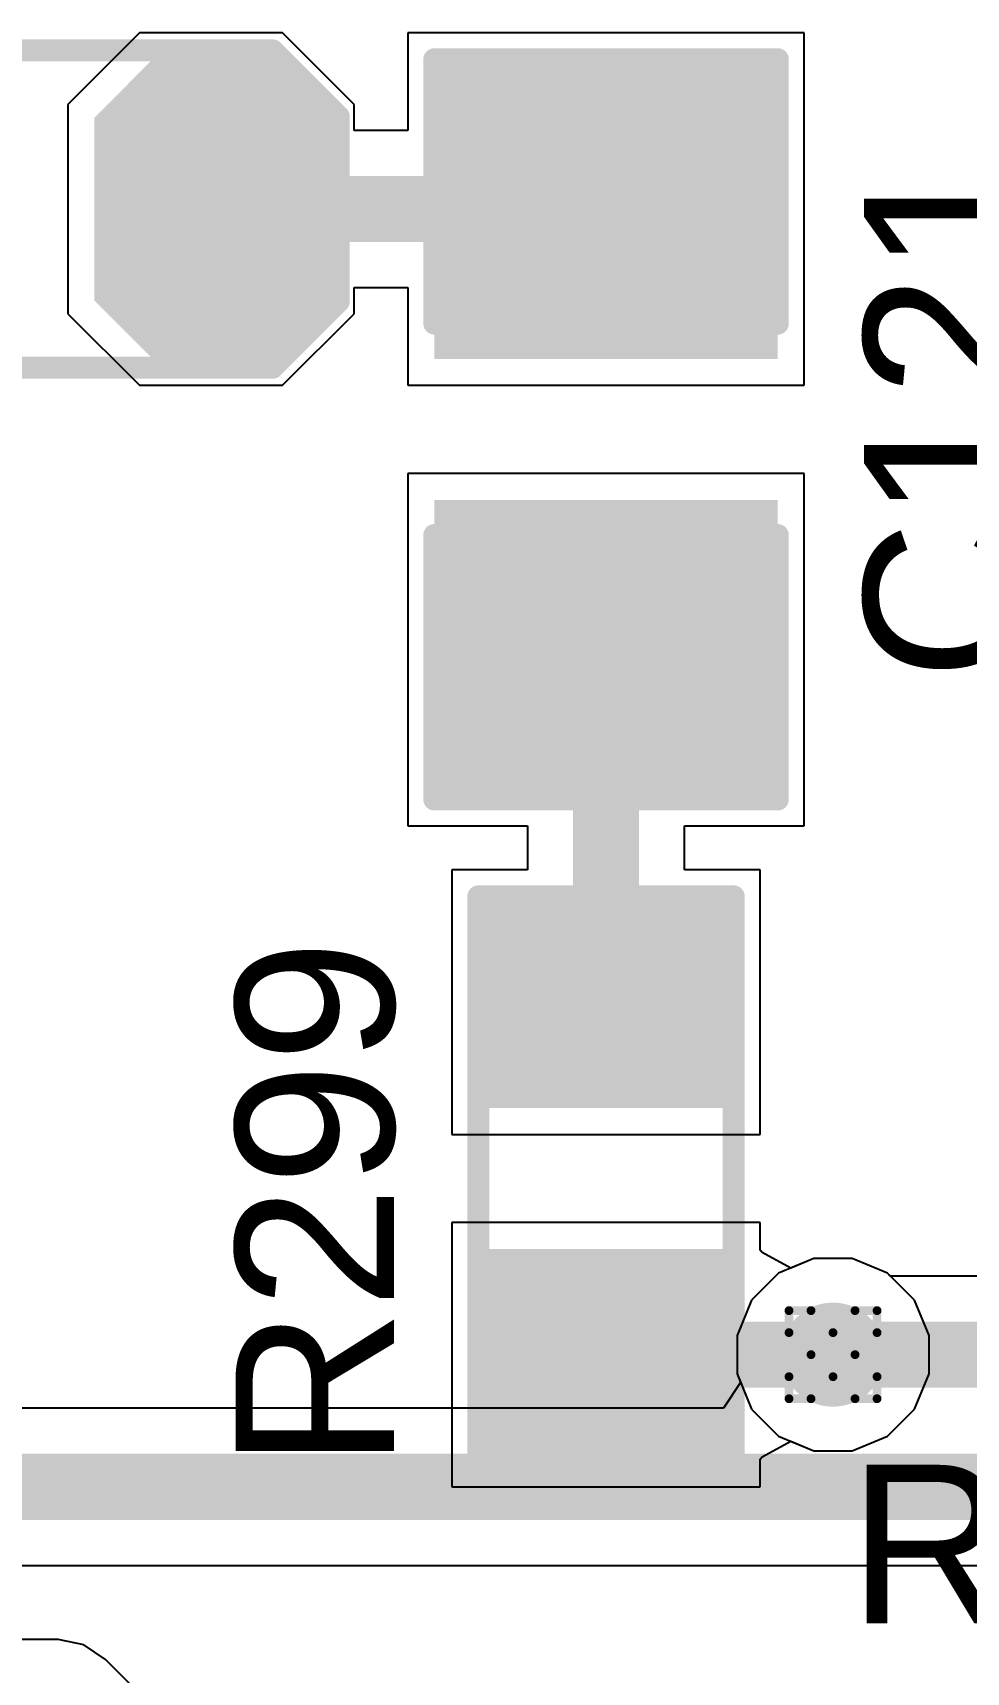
# Model space of a CAD drawing. Header units: inches. Extents: x -11 to 5379, y 0 to 5429.
# Drawn here: x 285.96 to 291.34, y 25.47 to 34.92 of the extents above; entities that cross this region are included whole.
import ezdxf

# ---------------------------------------------------------------- set-up
doc = ezdxf.new("R2010")
doc.units = ezdxf.units.IN
for name, color, linetype in [('Bottom Layer', 5, 'Continuous'), ('Drill Drawing', 1, 'Continuous'), ('GND', 16, 'Continuous'), ('PWR', 76, 'Continuous'), ('Top Layer', 1, 'Continuous'), ('Top Overlay', 2, 'Continuous'), ('Top Paste', 8, 'Continuous'), ('Top Solder', 216, 'Continuous'), ('Via Holes', 16, 'Continuous')]:
    doc.layers.add(name, color=color, linetype=linetype)
doc.styles.add('Arial', font='', dxfattribs={"height": 0.2})
doc.styles.get('Arial').set_extended_font_data('Arial')

# ---------------------------------------------------------------- blocks, each defined once
blk = doc.blocks.new('2_T____P___166')
at = {"layer": 'Top Layer'}
for points in [[(0.2857, 0.762), (-0.2857, 0.762), (-0.5715, 0.4763), (-0.5715, -0.4763), (-0.2857, -0.762), (0.2857, -0.762), (0.5715, -0.4763), (0.5715, 0.4763)], [(2.2858, 0.762), (1.7143, 0.762), (1.4285, 0.4763), (1.4285, -0.4763), (1.7143, -0.762), (2.2858, -0.762), (2.5715, -0.4763), (2.5715, 0.4763)]]:
    blk.add_hatch(color=1, dxfattribs=at).paths.add_polyline_path(points)
at = {"layer": 'Top Paste'}
for points in [[(0.2857, 0.762), (-0.2857, 0.762), (-0.5715, 0.4763), (-0.5715, -0.4763), (-0.2857, -0.762), (0.2857, -0.762), (0.5715, -0.4763), (0.5715, 0.4763)], [(2.2858, 0.762), (1.7143, 0.762), (1.4285, 0.4763), (1.4285, -0.4763), (1.7143, -0.762), (2.2858, -0.762), (2.5715, -0.4763), (2.5715, 0.4763)]]:
    blk.add_hatch(color=8, dxfattribs=at).paths.add_polyline_path(points)
at = {"layer": 'Top Solder'}
for points in [[(0.3366, 0.8636), (-0.3366, 0.8636), (-0.6731, 0.5271), (-0.6731, -0.5271), (-0.3366, -0.8636), (0.3366, -0.8636), (0.6731, -0.5271), (0.6731, 0.5271)], [(2.3366, 0.8636), (1.6635, 0.8636), (1.3269, 0.5271), (1.3269, -0.5271), (1.6635, -0.8636), (2.3366, -0.8636), (2.6731, -0.5271), (2.6731, 0.5271)]]:
    blk.add_hatch(color=216, dxfattribs=at).paths.add_polyline_path(points)
at = {"layer": 'Top Overlay'}
for points in [[(-0.7366, 0.5334, 0.127, 0.127, 0), (-0.3556, 0.9144, 0.127, 0.127, 0)], [(-0.3556, 0.9144, 0.127, 0.127, 0), (2.3556, 0.9144, 0.127, 0.127, 0)], [(2.3556, 0.9144, 0.127, 0.127, 0), (2.7366, 0.5334, 0.127, 0.127, 0)], [(-0.7366, -0.5334, 0.127, 0.127, 0), (-0.7366, 0.5334, 0.127, 0.127, 0)], [(2.7366, -0.5334, 0.127, 0.127, 0), (2.7366, 0.5334, 0.127, 0.127, 0)], [(-0.7366, -0.5334, 0.127, 0.127, 0), (-0.3556, -0.9144, 0.127, 0.127, 0)], [(2.3556, -0.9144, 0.127, 0.127, 0), (2.7366, -0.5334, 0.127, 0.127, 0)], [(-0.3556, -0.9144, 0.127, 0.127, 0), (2.3556, -0.9144, 0.127, 0.127, 0)]]:
    blk.add_lwpolyline(points, format="xyseb", dxfattribs=at)
for points in [[(-0.3874, 0.9144, 0.0635, 0.0635, 1), (-0.3239, 0.9144, 0.0635, 0.0635, 1)], [(-0.3874, 0.9144, 0.0635, 0.0635, 1), (-0.3239, 0.9144, 0.0635, 0.0635, 1)], [(2.3239, 0.9144, 0.0635, 0.0635, 1), (2.3874, 0.9144, 0.0635, 0.0635, 1)], [(2.3239, 0.9144, 0.0635, 0.0635, 1), (2.3874, 0.9144, 0.0635, 0.0635, 1)], [(-0.7683, 0.5334, 0.0635, 0.0635, 1), (-0.7048, 0.5334, 0.0635, 0.0635, 1)], [(-0.7683, 0.5334, 0.0635, 0.0635, 1), (-0.7048, 0.5334, 0.0635, 0.0635, 1)], [(2.7049, 0.5334, 0.0635, 0.0635, 1), (2.7684, 0.5334, 0.0635, 0.0635, 1)], [(2.7049, 0.5334, 0.0635, 0.0635, 1), (2.7684, 0.5334, 0.0635, 0.0635, 1)], [(-0.7683, -0.5334, 0.0635, 0.0635, 1), (-0.7048, -0.5334, 0.0635, 0.0635, 1)], [(-0.7683, -0.5334, 0.0635, 0.0635, 1), (-0.7048, -0.5334, 0.0635, 0.0635, 1)], [(2.7049, -0.5334, 0.0635, 0.0635, 1), (2.7684, -0.5334, 0.0635, 0.0635, 1)], [(2.7049, -0.5334, 0.0635, 0.0635, 1), (2.7684, -0.5334, 0.0635, 0.0635, 1)], [(-0.3874, -0.9144, 0.0635, 0.0635, 1), (-0.3239, -0.9144, 0.0635, 0.0635, 1)], [(-0.3874, -0.9144, 0.0635, 0.0635, 1), (-0.3239, -0.9144, 0.0635, 0.0635, 1)], [(2.3239, -0.9144, 0.0635, 0.0635, 1), (2.3874, -0.9144, 0.0635, 0.0635, 1)], [(2.3239, -0.9144, 0.0635, 0.0635, 1), (2.3874, -0.9144, 0.0635, 0.0635, 1)]]:
    blk.add_lwpolyline(points, format="xyseb", close=True, dxfattribs=at)
blk = doc.blocks.new('RES_0805_219')
at = {"layer": 'Top Layer'}
for points in [[(-1.524, 0.635), (-0.508, 0.635), (-0.508, -0.635), (-1.524, -0.635)], [(0.508, 0.635), (1.524, 0.635), (1.524, -0.635), (0.508, -0.635)]]:
    blk.add_hatch(color=1, dxfattribs=at).paths.add_polyline_path(points)
at = {"layer": 'Top Paste'}
for points in [[(-1.524, 0.635), (-0.508, 0.635), (-0.508, -0.635), (-1.524, -0.635)], [(0.508, 0.635), (1.524, 0.635), (1.524, -0.635), (0.508, -0.635)]]:
    blk.add_hatch(color=8, dxfattribs=at).paths.add_polyline_path(points)
at = {"layer": 'Top Solder'}
for points in [[(-1.6256, 0.7366), (-0.4064, 0.7366), (-0.4064, -0.7366), (-1.6256, -0.7366)], [(0.4064, 0.7366), (1.6256, 0.7366), (1.6256, -0.7366), (0.4064, -0.7366)]]:
    blk.add_hatch(color=216, dxfattribs=at).paths.add_polyline_path(points)
at = {"layer": 'Top Overlay'}
for points in [[(-1.6256, -0.7366, 0.127, 0.127, 0), (-1.6256, 0.7366, 0.127, 0.127, 0)], [(1.6256, 0.7366, 0.127, 0.127, 0), (-1.6256, 0.7366, 0.127, 0.127, 0)], [(1.6256, -0.7366, 0.127, 0.127, 0), (1.6256, 0.7366, 0.127, 0.127, 0)], [(1.6256, -0.7366, 0.127, 0.127, 0), (-1.6256, -0.7366, 0.127, 0.127, 0)]]:
    blk.add_lwpolyline(points, format="xyseb", dxfattribs=at)
for points in [[(-1.65735, 0.7366, 0.0635, 0.0635, 1), (-1.59385, 0.7366, 0.0635, 0.0635, 1)], [(-1.65735, 0.7366, 0.0635, 0.0635, 1), (-1.59385, 0.7366, 0.0635, 0.0635, 1)], [(1.59385, 0.7366, 0.0635, 0.0635, 1), (1.65735, 0.7366, 0.0635, 0.0635, 1)], [(1.59385, 0.7366, 0.0635, 0.0635, 1), (1.65735, 0.7366, 0.0635, 0.0635, 1)], [(-1.65735, -0.7366, 0.0635, 0.0635, 1), (-1.59385, -0.7366, 0.0635, 0.0635, 1)], [(-1.65735, -0.7366, 0.0635, 0.0635, 1), (-1.59385, -0.7366, 0.0635, 0.0635, 1)], [(1.59385, -0.7366, 0.0635, 0.0635, 1), (1.65735, -0.7366, 0.0635, 0.0635, 1)], [(1.59385, -0.7366, 0.0635, 0.0635, 1), (1.65735, -0.7366, 0.0635, 0.0635, 1)]]:
    blk.add_lwpolyline(points, format="xyseb", close=True, dxfattribs=at)
blk = doc.blocks.new('C___1206_614')
at = {"layer": 'Top Layer'}
for points in [[(-2.032, 0.889), (-0.508, 0.889), (-0.508, -0.889), (-2.032, -0.889)], [(0.508, 0.889), (2.032, 0.889), (2.032, -0.889), (0.508, -0.889)]]:
    blk.add_hatch(color=1, dxfattribs=at).paths.add_polyline_path(points)
at = {"layer": 'Top Paste'}
for points in [[(-2.032, 0.889), (-0.508, 0.889), (-0.508, -0.889), (-2.032, -0.889)], [(0.508, 0.889), (2.032, 0.889), (2.032, -0.889), (0.508, -0.889)]]:
    blk.add_hatch(color=8, dxfattribs=at).paths.add_polyline_path(points)
at = {"layer": 'Top Solder'}
for points in [[(-2.1336, 0.9906), (-0.4064, 0.9906), (-0.4064, -0.9906), (-2.1336, -0.9906)], [(0.4064, 0.9906), (2.1336, 0.9906), (2.1336, -0.9906), (0.4064, -0.9906)]]:
    blk.add_hatch(color=216, dxfattribs=at).paths.add_polyline_path(points)
at = {"layer": 'Top Overlay'}
for points in [[(-2.1336, 0.9906, 0.127, 0.127, 0), (-0.6096, 0.9906, 0.127, 0.127, 0)], [(-2.1336, 0.9906, 0.127, 0.127, 0), (-2.1336, -0.9906, 0.127, 0.127, 0)], [(0.6096, 0.9906, 0.127, 0.127, 0), (2.1336, 0.9906, 0.127, 0.127, 0)], [(2.1336, 0.9906, 0.127, 0.127, 0), (2.1336, -0.9906, 0.127, 0.127, 0)], [(-2.1336, -0.9906, 0.127, 0.127, 0), (-0.6096, -0.9906, 0.127, 0.127, 0)], [(0.6096, -0.9906, 0.127, 0.127, 0), (2.1336, -0.9906, 0.127, 0.127, 0)]]:
    blk.add_lwpolyline(points, format="xyseb", dxfattribs=at)
for points in [[(-2.16535, 0.9906, 0.0635, 0.0635, 1), (-2.10185, 0.9906, 0.0635, 0.0635, 1)], [(-2.16535, 0.9906, 0.0635, 0.0635, 1), (-2.10185, 0.9906, 0.0635, 0.0635, 1)], [(-0.64135, 0.9906, 0.0635, 0.0635, 1), (-0.57785, 0.9906, 0.0635, 0.0635, 1)], [(0.57785, 0.9906, 0.0635, 0.0635, 1), (0.64135, 0.9906, 0.0635, 0.0635, 1)], [(2.10185, 0.9906, 0.0635, 0.0635, 1), (2.16535, 0.9906, 0.0635, 0.0635, 1)], [(2.10185, 0.9906, 0.0635, 0.0635, 1), (2.16535, 0.9906, 0.0635, 0.0635, 1)], [(-2.16535, -0.9906, 0.0635, 0.0635, 1), (-2.10185, -0.9906, 0.0635, 0.0635, 1)], [(-2.16535, -0.9906, 0.0635, 0.0635, 1), (-2.10185, -0.9906, 0.0635, 0.0635, 1)], [(-0.64135, -0.9906, 0.0635, 0.0635, 1), (-0.57785, -0.9906, 0.0635, 0.0635, 1)], [(0.57785, -0.9906, 0.0635, 0.0635, 1), (0.64135, -0.9906, 0.0635, 0.0635, 1)], [(2.10185, -0.9906, 0.0635, 0.0635, 1), (2.16535, -0.9906, 0.0635, 0.0635, 1)], [(2.10185, -0.9906, 0.0635, 0.0635, 1), (2.16535, -0.9906, 0.0635, 0.0635, 1)]]:
    blk.add_lwpolyline(points, format="xyseb", close=True, dxfattribs=at)

msp = doc.modelspace()

# ---------------------------------------------------------------- hatches: boundary and pattern name
at = {"layer": 'Bottom Layer'}
h = msp.add_hatch(color=5, dxfattribs=at)
edge = h.paths.add_edge_path()
edge.add_arc((290.576, 27.305), 0.3, 0, 360)
at = {"layer": 'GND'}
h = msp.add_hatch(color=16, dxfattribs=at)
edge = h.paths.add_edge_path()
edge.add_arc((290.576, 27.305), 0.3, 0, 360)
at = {"layer": 'PWR'}
h = msp.add_hatch(color=76, dxfattribs=at)
edge = h.paths.add_edge_path()
edge.add_arc((290.576, 27.305), 0.3, 0, 360)
at = {"layer": 'Top Layer'}
h = msp.add_hatch(color=1, dxfattribs=at)
edge = h.paths.add_edge_path()
edge.add_arc((290.576, 27.305), 0.3, 0, 360)
at = {"layer": 'Via Holes'}
h = msp.add_hatch(color=7, dxfattribs=at)
edge = h.paths.add_edge_path()
edge.add_arc((290.576, 27.305), 0.15, 0, 360)

# ---------------------------------------------------------------- linework, layer by layer
at = {"layer": 'Bottom Layer'}
for p, q in [((290.4658, 27.859), (290.2622, 27.7747)), ((290.6862, 27.859), (290.4658, 27.859)), ((290.8898, 27.7747), (290.6862, 27.859)), ((290.2622, 27.7747), (290.1063, 27.6188)), ((290.9063, 27.7582), (290.8898, 27.7747)), ((297.8912, 27.7582), (290.9063, 27.7582)), ((290.1063, 27.6188), (290.022, 27.4152)), ((290.022, 27.4152), (290.022, 27.1948)), ((290.043, 27.144), (289.9442, 26.9962)), ((290.022, 27.1948), (290.043, 27.144)), ((289.9442, 26.9962), (283.0323, 26.9962)), ((283.0323, 26.0898), (296.882, 26.0898))]:
    msp.add_line(p, q, dxfattribs=at)
for points in [[(290.576, 27.305, 0.381, 0.381, 0), (297.8912, 27.305, 0.381, 0.381, 0)], [(282.702, 26.543, 0.381, 0.381, 0), (297.0697, 26.543, 0.381, 0.381, 0)]]:
    msp.add_lwpolyline(points, format="xyseb", dxfattribs=at)
msp.add_lwpolyline([(290.4807, 27.305, 0.1905, 0.1905, 1), (290.6712, 27.305, 0.1905, 0.1905, 1)], format="xyseb", close=True, dxfattribs=at)
at = {"layer": 'Drill Drawing'}
for points in [[(290.322, 27.432, 0.0508, 0.0508, 0), (290.322, 27.559, 0.0508, 0.0508, 0)], [(290.322, 27.559, 0.0508, 0.0508, 0), (290.449, 27.559, 0.0508, 0.0508, 0)], [(290.449, 27.559, 0.0508, 0.0508, 0), (290.576, 27.432, 0.0508, 0.0508, 0)], [(290.576, 27.432, 0.0508, 0.0508, 0), (290.703, 27.559, 0.0508, 0.0508, 0)], [(290.703, 27.559, 0.0508, 0.0508, 0), (290.83, 27.559, 0.0508, 0.0508, 0)], [(290.83, 27.432, 0.0508, 0.0508, 0), (290.83, 27.559, 0.0508, 0.0508, 0)], [(290.322, 27.432, 0.0508, 0.0508, 0), (290.449, 27.305, 0.0508, 0.0508, 0)], [(290.703, 27.305, 0.0508, 0.0508, 0), (290.83, 27.432, 0.0508, 0.0508, 0)], [(290.322, 27.178, 0.0508, 0.0508, 0), (290.449, 27.305, 0.0508, 0.0508, 0)], [(290.703, 27.305, 0.0508, 0.0508, 0), (290.83, 27.178, 0.0508, 0.0508, 0)], [(290.322, 27.051, 0.0508, 0.0508, 0), (290.322, 27.178, 0.0508, 0.0508, 0)], [(290.449, 27.051, 0.0508, 0.0508, 0), (290.576, 27.178, 0.0508, 0.0508, 0)], [(290.576, 27.178, 0.0508, 0.0508, 0), (290.703, 27.051, 0.0508, 0.0508, 0)], [(290.83, 27.051, 0.0508, 0.0508, 0), (290.83, 27.178, 0.0508, 0.0508, 0)], [(290.322, 27.051, 0.0508, 0.0508, 0), (290.449, 27.051, 0.0508, 0.0508, 0)], [(290.703, 27.051, 0.0508, 0.0508, 0), (290.83, 27.051, 0.0508, 0.0508, 0)]]:
    msp.add_lwpolyline(points, format="xyseb", dxfattribs=at)
for points in [[(290.3093, 27.559, 0.0254, 0.0254, 1), (290.3347, 27.559, 0.0254, 0.0254, 1)], [(290.3093, 27.559, 0.0254, 0.0254, 1), (290.3347, 27.559, 0.0254, 0.0254, 1)], [(290.4363, 27.559, 0.0254, 0.0254, 1), (290.4617, 27.559, 0.0254, 0.0254, 1)], [(290.4363, 27.559, 0.0254, 0.0254, 1), (290.4617, 27.559, 0.0254, 0.0254, 1)], [(290.6903, 27.559, 0.0254, 0.0254, 1), (290.7157, 27.559, 0.0254, 0.0254, 1)], [(290.6903, 27.559, 0.0254, 0.0254, 1), (290.7157, 27.559, 0.0254, 0.0254, 1)], [(290.8173, 27.559, 0.0254, 0.0254, 1), (290.8427, 27.559, 0.0254, 0.0254, 1)], [(290.8173, 27.559, 0.0254, 0.0254, 1), (290.8427, 27.559, 0.0254, 0.0254, 1)], [(290.3093, 27.432, 0.0254, 0.0254, 1), (290.3347, 27.432, 0.0254, 0.0254, 1)], [(290.3093, 27.432, 0.0254, 0.0254, 1), (290.3347, 27.432, 0.0254, 0.0254, 1)], [(290.5633, 27.432, 0.0254, 0.0254, 1), (290.5887, 27.432, 0.0254, 0.0254, 1)], [(290.5633, 27.432, 0.0254, 0.0254, 1), (290.5887, 27.432, 0.0254, 0.0254, 1)], [(290.8173, 27.432, 0.0254, 0.0254, 1), (290.8427, 27.432, 0.0254, 0.0254, 1)], [(290.8173, 27.432, 0.0254, 0.0254, 1), (290.8427, 27.432, 0.0254, 0.0254, 1)], [(290.4363, 27.305, 0.0254, 0.0254, 1), (290.4617, 27.305, 0.0254, 0.0254, 1)], [(290.4363, 27.305, 0.0254, 0.0254, 1), (290.4617, 27.305, 0.0254, 0.0254, 1)], [(290.6903, 27.305, 0.0254, 0.0254, 1), (290.7157, 27.305, 0.0254, 0.0254, 1)], [(290.6903, 27.305, 0.0254, 0.0254, 1), (290.7157, 27.305, 0.0254, 0.0254, 1)], [(290.3093, 27.178, 0.0254, 0.0254, 1), (290.3347, 27.178, 0.0254, 0.0254, 1)], [(290.3093, 27.178, 0.0254, 0.0254, 1), (290.3347, 27.178, 0.0254, 0.0254, 1)], [(290.5633, 27.178, 0.0254, 0.0254, 1), (290.5887, 27.178, 0.0254, 0.0254, 1)], [(290.5633, 27.178, 0.0254, 0.0254, 1), (290.5887, 27.178, 0.0254, 0.0254, 1)], [(290.8173, 27.178, 0.0254, 0.0254, 1), (290.8427, 27.178, 0.0254, 0.0254, 1)], [(290.8173, 27.178, 0.0254, 0.0254, 1), (290.8427, 27.178, 0.0254, 0.0254, 1)], [(290.3093, 27.051, 0.0254, 0.0254, 1), (290.3347, 27.051, 0.0254, 0.0254, 1)], [(290.3093, 27.051, 0.0254, 0.0254, 1), (290.3347, 27.051, 0.0254, 0.0254, 1)], [(290.4363, 27.051, 0.0254, 0.0254, 1), (290.4617, 27.051, 0.0254, 0.0254, 1)], [(290.4363, 27.051, 0.0254, 0.0254, 1), (290.4617, 27.051, 0.0254, 0.0254, 1)], [(290.6903, 27.051, 0.0254, 0.0254, 1), (290.7157, 27.051, 0.0254, 0.0254, 1)], [(290.6903, 27.051, 0.0254, 0.0254, 1), (290.7157, 27.051, 0.0254, 0.0254, 1)], [(290.8173, 27.051, 0.0254, 0.0254, 1), (290.8427, 27.051, 0.0254, 0.0254, 1)], [(290.8173, 27.051, 0.0254, 0.0254, 1), (290.8427, 27.051, 0.0254, 0.0254, 1)]]:
    msp.add_lwpolyline(points, format="xyseb", close=True, dxfattribs=at)
at = {"layer": 'GND'}
for p, q in [((290.4658, 27.859), (290.2622, 27.7747)), ((290.6862, 27.859), (290.4658, 27.859)), ((290.8898, 27.7747), (290.6862, 27.859)), ((290.2622, 27.7747), (290.1063, 27.6188)), ((291.0457, 27.6188), (290.8898, 27.7747)), ((290.1063, 27.6188), (290.022, 27.4152)), ((291.13, 27.4152), (291.0457, 27.6188)), ((290.022, 27.4152), (290.022, 27.1948)), ((291.13, 27.1948), (291.13, 27.4152)), ((290.022, 27.1948), (290.1063, 26.9912)), ((291.0457, 26.9912), (291.13, 27.1948)), ((290.1063, 26.9912), (290.2622, 26.8353)), ((290.8898, 26.8353), (291.0457, 26.9912)), ((290.2622, 26.8353), (290.4658, 26.751)), ((290.4658, 26.751), (290.6862, 26.751)), ((290.6862, 26.751), (290.8898, 26.8353))]:
    msp.add_line(p, q, dxfattribs=at)
at = {"layer": 'PWR'}
for p, q in [((290.4658, 27.859), (290.2622, 27.7747)), ((290.6862, 27.859), (290.4658, 27.859)), ((290.8898, 27.7747), (290.6862, 27.859)), ((290.2622, 27.7747), (290.1063, 27.6188)), ((291.0457, 27.6188), (290.8898, 27.7747)), ((290.1063, 27.6188), (290.022, 27.4152)), ((291.13, 27.4152), (291.0457, 27.6188)), ((290.022, 27.4152), (290.022, 27.1948)), ((291.13, 27.1948), (291.13, 27.4152)), ((290.022, 27.1948), (290.1063, 26.9912)), ((291.0457, 26.9912), (291.13, 27.1948)), ((290.1063, 26.9912), (290.2622, 26.8353)), ((290.8898, 26.8353), (291.0457, 26.9912)), ((290.2622, 26.8353), (290.4658, 26.751)), ((290.4658, 26.751), (290.6862, 26.751)), ((290.6862, 26.751), (290.8898, 26.8353))]:
    msp.add_line(p, q, dxfattribs=at)
at = {"layer": 'Top Layer'}
for p, q in [((286.5753, 34.925), (286.1625, 34.5122)), ((287.4008, 34.925), (286.5753, 34.925)), ((287.8135, 34.5122), (287.4008, 34.925)), ((290.4095, 34.925), (288.1235, 34.925)), ((288.1235, 34.925), (288.1235, 34.3622)), ((290.4095, 32.893), (290.4095, 34.925)), ((286.1625, 34.5122), (286.1625, 33.3058)), ((287.8135, 34.3622), (287.8135, 34.5122)), ((288.1235, 34.3622), (287.8135, 34.3622)), ((287.8135, 33.3058), (287.8135, 33.4558)), ((287.8135, 33.4558), (288.1235, 33.4558)), ((288.1235, 33.4558), (288.1235, 32.893)), ((286.1625, 33.3058), (286.5753, 32.893)), ((287.4008, 32.893), (287.8135, 33.3058)), ((286.5753, 32.893), (287.4008, 32.893)), ((288.1235, 32.893), (290.4095, 32.893)), ((290.4095, 32.385), (288.1235, 32.385)), ((288.1235, 32.385), (288.1235, 30.353)), ((290.4095, 30.353), (290.4095, 32.385)), ((288.1235, 30.353), (288.8133, 30.353)), ((288.8133, 30.353), (288.8133, 30.099)), ((289.7197, 30.099), (289.7197, 30.353)), ((289.7197, 30.353), (290.4095, 30.353)), ((288.8133, 30.099), (288.3775, 30.099)), ((288.3775, 30.099), (288.3775, 28.575)), ((290.1555, 30.099), (289.7197, 30.099)), ((290.1555, 28.575), (290.1555, 30.099)), ((288.3775, 28.575), (290.1555, 28.575)), ((290.1555, 28.067), (288.3775, 28.067)), ((288.3775, 28.067), (288.3775, 26.543)), ((290.1555, 27.9083), (290.1555, 28.067)), ((290.1667, 27.8942), (290.1555, 27.9083)), ((290.3333, 27.8041), (290.1667, 27.8942)), ((290.4658, 27.859), (290.3333, 27.8041)), ((290.6862, 27.859), (290.4658, 27.859)), ((290.8898, 27.7747), (290.6862, 27.859)), ((291.0457, 27.6188), (290.8898, 27.7747)), ((291.13, 27.4152), (291.0457, 27.6188)), ((291.13, 27.1948), (291.13, 27.4152)), ((291.0457, 26.9912), (291.13, 27.1948)), ((290.8898, 26.8353), (291.0457, 26.9912)), ((290.1667, 26.7158), (290.3333, 26.8059)), ((290.3333, 26.8059), (290.4658, 26.751)), ((290.4658, 26.751), (290.6862, 26.751)), ((290.6862, 26.751), (290.8898, 26.8353)), ((290.1555, 26.7017), (290.1667, 26.7158)), ((290.1555, 26.543), (290.1555, 26.7017)), ((288.3775, 26.543), (290.1555, 26.543)), ((286.105, 25.6621), (281.7196, 25.6621)), ((286.2536, 25.6325), (286.105, 25.6621)), ((286.3796, 25.5483), (286.2536, 25.6325)), ((287.861, 24.0669), (286.3796, 25.5483))]:
    msp.add_line(p, q, dxfattribs=at)
for points in [[(286.988, 33.909, 0.381, 0.381, 0), (289.2665, 33.909, 0.381, 0.381, 0)], [(289.2665, 29.337, 0.381, 0.381, 0), (289.2665, 31.369, 0.381, 0.381, 0)], [(289.2665, 27.305, 0.381, 0.381, 0), (290.576, 27.305, 0.381, 0.381, 0)]]:
    msp.add_lwpolyline(points, format="xyseb", dxfattribs=at)
for points in [[(286.8928, 33.909, 0.1905, 0.1905, 1), (287.0833, 33.909, 0.1905, 0.1905, 1)], [(289.1712, 33.909, 0.1905, 0.1905, 1), (289.3617, 33.909, 0.1905, 0.1905, 1)], [(289.1712, 31.369, 0.1905, 0.1905, 1), (289.3617, 31.369, 0.1905, 0.1905, 1)], [(289.1712, 29.337, 0.1905, 0.1905, 1), (289.3617, 29.337, 0.1905, 0.1905, 1)], [(289.1712, 27.305, 0.1905, 0.1905, 1), (289.3617, 27.305, 0.1905, 0.1905, 1)], [(290.4807, 27.305, 0.1905, 0.1905, 1), (290.6712, 27.305, 0.1905, 0.1905, 1)]]:
    msp.add_lwpolyline(points, format="xyseb", close=True, dxfattribs=at)

# ---------------------------------------------------------------- block references
msp.add_blockref('2_T____P___166', (284.988, 33.909))
for name, p, rotation in [('C___1206_614', (289.2665, 32.639), 90), ('RES_0805_219', (289.2665, 28.321), 270)]:
    msp.add_blockref(name, p, dxfattribs=dict(rotation=rotation))

# ---------------------------------------------------------------- texts
at = {"layer": 'Top Overlay', "style": 'Arial'}
for s, p in [('C121', (291.6681, 31.1917)), ('R299', (288.0434, 26.6451))]:
    msp.add_text(s, height=0.9144, rotation=90, dxfattribs=at).set_placement(p)
msp.add_text('R298', height=0.9144, dxfattribs=at).set_placement((290.6654, 25.7558))

doc.saveas('drawing.dxf')
